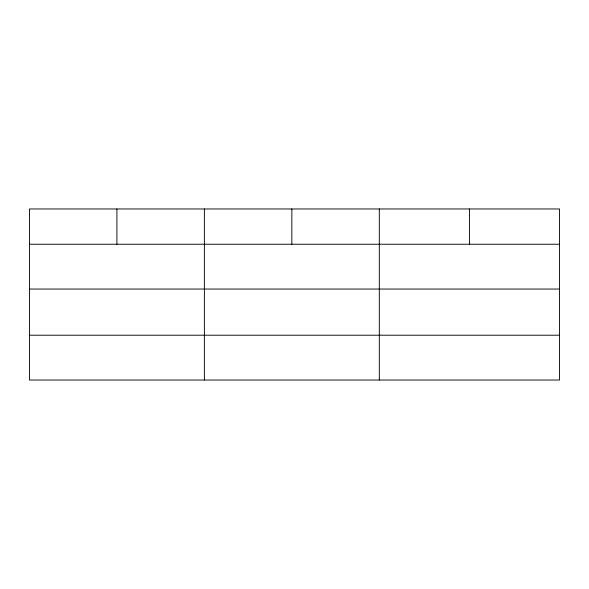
<?xml version="1.0" encoding="UTF-8"?>
<svg xmlns="http://www.w3.org/2000/svg" width="589" height="589" viewBox="0 0 589 589"><rect width="100%" height="100%" fill="white"/><g stroke="black" fill="none" stroke-linecap="round" stroke-linejoin="round"><path stroke-width="0.88" d="M559.55 289.052L559.55 208.97L29.45 208.97L29.45 380.03L559.55 380.03L559.55 289.052L29.45 289.052M29.45 244.236L559.55 244.236M29.45 335.215L559.55 335.215M469.433 208.97L469.433 244.236M379.316 208.97L379.316 380.03M291.849 208.97L291.849 244.236M204.383 208.97L204.383 380.03M116.916 208.97L116.916 244.236"/></g></svg>
